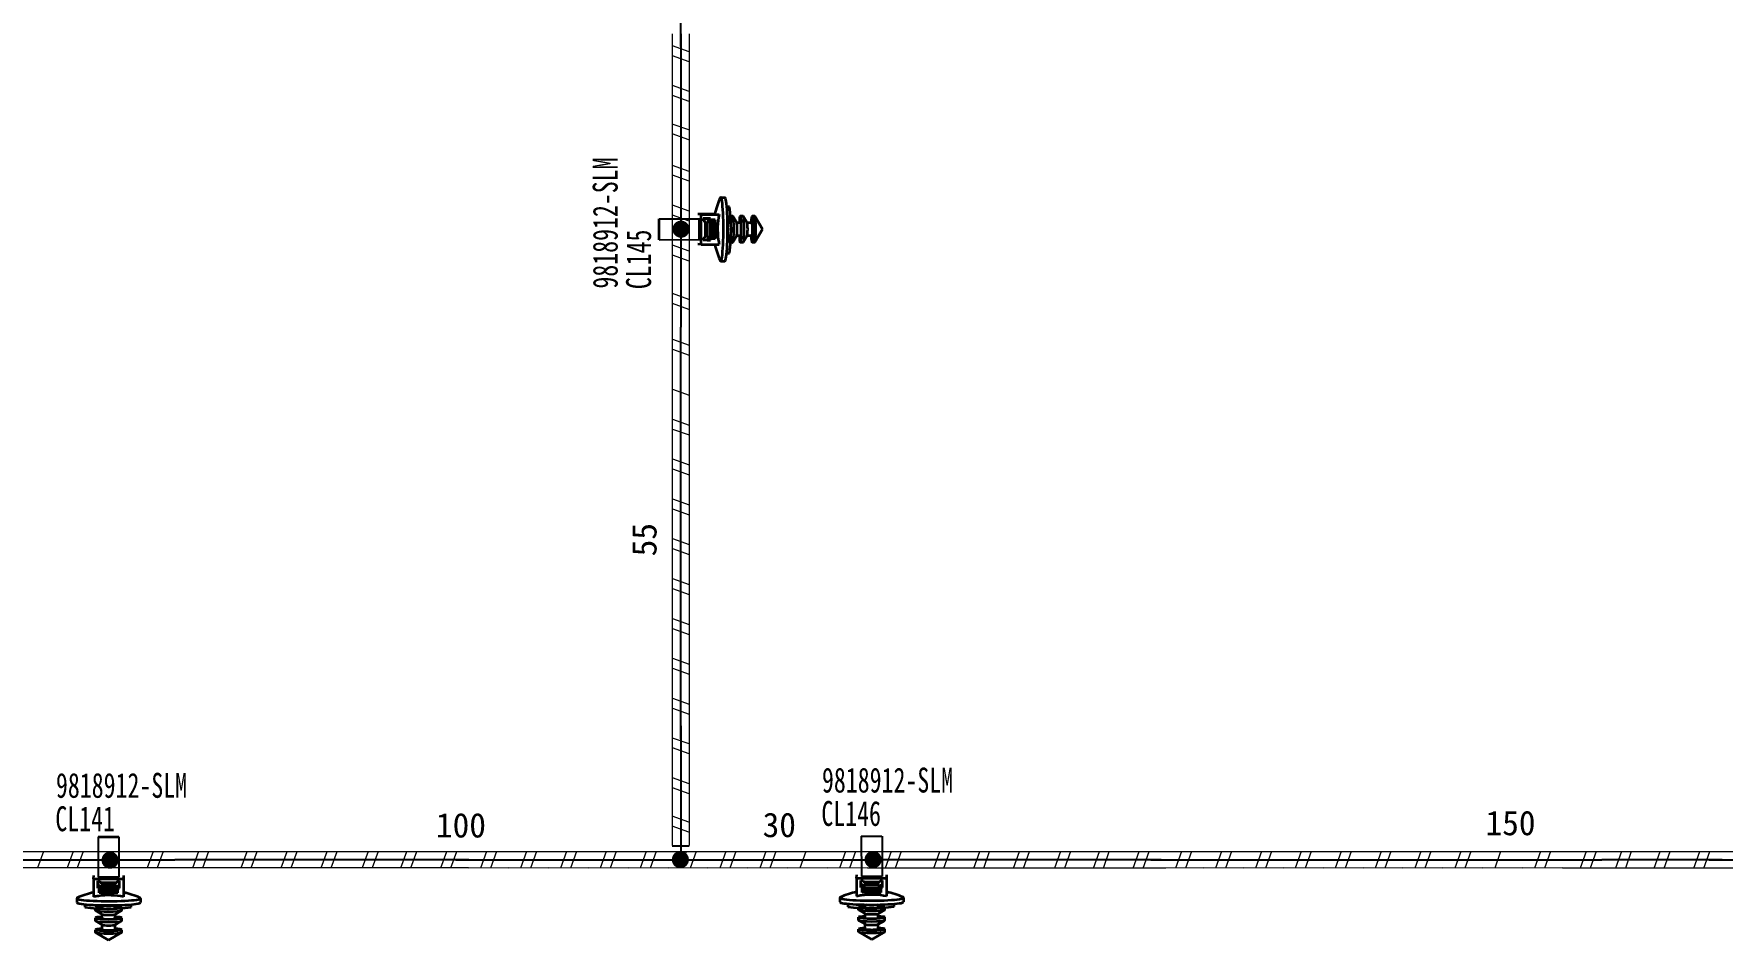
# Model space of a CAD drawing. Header units: millimetres. Extents: x 17 to 3784, y 12 to 1382.
# Drawn here: x 1989.5 to 2089.2, y 104.6 to 158.2 of the extents above; entities that cross this region are included whole.
import ezdxf

# ---------------------------------------------------------------- set-up
doc = ezdxf.new("R2010")
doc.units = ezdxf.units.MM
doc.layers.add('ENT', color=7, linetype='Continuous', lineweight=18)
doc.layers.add('粗实线层', color=7, linetype='Continuous', lineweight=35)
doc.styles.add('FangSong_GB2312_Style', font='simfang.ttf')
doc.styles.add('foton', font='', dxfattribs={"width": 0.7})
doc.styles.get('foton').set_extended_font_data('宋体')

msp = doc.modelspace()

# ---------------------------------------------------------------- hatches: boundary and pattern name
h = msp.add_hatch(color=0)
edge = h.paths.add_edge_path(flags=0)
edge.add_arc((2027.712, 146.619), 0.507, 180, 540)
h = msp.add_hatch(color=0)
edge = h.paths.add_edge_path(flags=0)
edge.add_arc((1994.008, 109.362), 0.507, 180, 540)
h = msp.add_hatch(color=0)
edge = h.paths.add_edge_path(flags=0)
edge.add_arc((2027.671, 109.393), 0.507, 180, 540)
h = msp.add_hatch(color=0)
edge = h.paths.add_edge_path(flags=0)
edge.add_arc((2039.051, 109.396), 0.507, 180, 540)

# ---------------------------------------------------------------- linework, layer by layer
at = {"color": 0, "lineweight": 35, "ltscale": 0.027679}
for p, q in [((2030.051, 148.498), (2030.296, 148.498)), ((2030.051, 144.732), (2030.297, 144.732)), ((1992.042, 107.107), (1992.042, 106.862)), ((1995.807, 107.107), (1995.807, 106.862)), ((2037.085, 107.141), (2037.085, 106.896)), ((2040.85, 107.141), (2040.85, 106.896))]:
    msp.add_line(p, q, dxfattribs=at)
at = {"color": 0}
for p, q in [((2026.414, 147.224), (2028.804, 147.223)), ((2026.414, 146.001), (2028.804, 146.005)), ((1993.311, 110.744), (1993.314, 108.355)), ((1994.533, 110.744), (1994.533, 108.354)), ((2038.34, 110.776), (2039.574, 110.776)), ((2038.354, 110.779), (2038.357, 108.389)), ((2039.576, 110.778), (2039.576, 108.389)), ((2027.197, 110.215), (2028.186, 110.215))]:
    msp.add_line(p, q, dxfattribs=at)
at = {"color": 0, "lineweight": 35, "ltscale": 0.137499}
for p, q in [((2026.414, 146.001), (2026.414, 147.224)), ((2028.804, 146.005), (2028.804, 147.223)), ((1993.311, 110.744), (1994.533, 110.744)), ((1993.314, 108.355), (1994.533, 108.354)), ((2038.357, 108.389), (2039.576, 108.389))]:
    msp.add_line(p, q, dxfattribs=at)
at = {"color": 0, "lineweight": 35, "ltscale": 0.021804}
for p, q in [((2028.891, 147.497), (2028.698, 147.505)), ((2029.25, 147.173), (2029.443, 147.165)), ((2028.891, 145.725), (2028.698, 145.733)), ((2029.249, 146.065), (2029.442, 146.057)), ((2029.249, 145.977), (2029.442, 145.969)), ((2029.536, 146.065), (2029.729, 146.057)), ((1993.034, 108.268), (1993.042, 108.461)), ((1993.286, 107.909), (1993.278, 107.716)), ((1993.375, 107.909), (1993.366, 107.716)), ((1994.482, 107.909), (1994.474, 107.716)), ((1994.806, 108.267), (1994.814, 108.46)), ((2038.077, 108.302), (2038.086, 108.495)), ((2038.329, 107.943), (2038.321, 107.75)), ((2038.418, 107.943), (2038.41, 107.75)), ((2038.418, 107.656), (2038.41, 107.463)), ((2039.525, 107.943), (2039.517, 107.75)), ((2039.849, 108.301), (2039.858, 108.494)), ((1993.375, 107.622), (1993.366, 107.429))]:
    msp.add_line(p, q, dxfattribs=at)
at = {"color": 0, "lineweight": 35, "ltscale": 0.113794}
for p, q in [((2029.706, 147.505), (2028.698, 147.505)), ((1994.814, 107.452), (1994.814, 108.46)), ((2039.858, 107.486), (2039.858, 108.494))]:
    msp.add_line(p, q, dxfattribs=at)
at = {"color": 0, "lineweight": 35, "ltscale": 0.120856}
for p, q in [((2028.891, 147.497), (2029.962, 147.497)), ((2028.891, 145.725), (2029.961, 145.725)), ((1993.034, 108.268), (1993.034, 107.197)), ((1994.806, 108.267), (1994.806, 107.196)), ((2038.077, 108.302), (2038.077, 107.231)), ((2039.849, 108.301), (2039.849, 107.231))]:
    msp.add_line(p, q, dxfattribs=at)
at = {"color": 0, "lineweight": 35, "ltscale": 0.199999}
for p, q in [((2028.891, 145.725), (2028.891, 147.497)), ((1993.034, 108.268), (1994.806, 108.267)), ((2038.077, 108.302), (2039.849, 108.301))]:
    msp.add_line(p, q, dxfattribs=at)
at = {"color": 0, "lineweight": 35, "ltscale": 0.015}
for p, q in [((2029.023, 147.253), (2029.023, 147.12)), ((1994.562, 108.135), (1994.43, 108.135)), ((2039.606, 108.169), (2039.473, 108.169))]:
    msp.add_line(p, q, dxfattribs=at)
at = {"color": 0, "lineweight": 35, "ltscale": 0.047321}
for p, q in [((2029.443, 147.253), (2029.023, 147.253)), ((2029.442, 145.969), (2029.023, 145.969)), ((1993.278, 107.716), (1993.278, 108.135)), ((1994.562, 107.716), (1994.562, 108.135)), ((2038.321, 107.75), (2038.321, 108.17)), ((2039.606, 107.75), (2039.606, 108.169))]:
    msp.add_line(p, q, dxfattribs=at)
at = {"color": 0, "lineweight": 35, "ltscale": 0.012463}
for p, q in [((2029.023, 147.125), (2029.134, 147.12)), ((1994.434, 108.135), (1994.43, 108.025)), ((2039.477, 108.169), (2039.473, 108.059))]:
    msp.add_line(p, q, dxfattribs=at)
at = {"color": 0, "lineweight": 35, "ltscale": 0.012451}
for p, q in [((2029.023, 147.12), (2029.134, 147.12)), ((2029.458, 147.053), (2029.568, 147.053)), ((2029.023, 146.101), (2029.133, 146.101)), ((2029.458, 146.167), (2029.568, 146.167)), ((1993.411, 108.135), (1993.411, 108.025)), ((1993.476, 107.701), (1993.476, 107.59)), ((1994.362, 107.7), (1994.362, 107.59)), ((1994.43, 108.135), (1994.43, 108.025)), ((2038.454, 108.169), (2038.454, 108.059)), ((2038.52, 107.735), (2038.52, 107.624)), ((2039.406, 107.734), (2039.406, 107.624)), ((2039.473, 108.169), (2039.473, 108.059))]:
    msp.add_line(p, q, dxfattribs=at)
at = {"color": 0, "lineweight": 35, "ltscale": 0.114999}
for p, q in [((2029.134, 147.12), (2029.133, 146.101)), ((1994.43, 108.025), (1993.411, 108.025)), ((2039.473, 108.059), (2038.454, 108.059))]:
    msp.add_line(p, q, dxfattribs=at)
at = {"color": 0, "lineweight": 35, "ltscale": 0.009064}
for p, q in [((2029.25, 147.173), (2029.25, 147.253)), ((1994.482, 107.909), (1994.562, 107.909)), ((2039.525, 107.943), (2039.606, 107.943))]:
    msp.add_line(p, q, dxfattribs=at)
at = {"color": 0, "lineweight": 35, "ltscale": 0.018183}
for p, q in [((2029.419, 147.055), (2029.258, 147.054)), ((1994.364, 107.739), (1994.363, 107.9)), ((2039.407, 107.773), (2039.407, 107.934))]:
    msp.add_line(p, q, dxfattribs=at)
at = {"color": 0, "lineweight": 35, "ltscale": 0.1}
for p, q in [((2029.258, 146.168), (2029.258, 147.054)), ((2029.652, 146.171), (2029.652, 147.057)), ((1993.477, 107.9), (1994.363, 107.9)), ((2038.521, 107.934), (2039.407, 107.934)), ((1993.48, 107.506), (1994.366, 107.506)), ((2038.524, 107.541), (2039.41, 107.54))]:
    msp.add_line(p, q, dxfattribs=at)
at = {"color": 0, "lineweight": 35, "ltscale": 0.000439867}
for p, q in [((2029.258, 147.054), (2029.262, 147.054)), ((1994.363, 107.9), (1994.363, 107.896)), ((2039.407, 107.934), (2039.406, 107.93))]:
    msp.add_line(p, q, dxfattribs=at)
at = {"color": 0, "lineweight": 35, "ltscale": 0.019922}
for p, q in [((2029.262, 147.054), (2029.439, 147.054)), ((2029.262, 146.168), (2029.439, 146.168)), ((1993.477, 107.896), (1993.477, 107.72)), ((1994.363, 107.896), (1994.363, 107.72)), ((2038.52, 107.931), (2038.52, 107.754)), ((2039.406, 107.93), (2039.406, 107.754))]:
    msp.add_line(p, q, dxfattribs=at)
at = {"color": 0, "lineweight": 35, "ltscale": 0.099999}
for p, q in [((2029.262, 146.168), (2029.262, 147.054)), ((2029.439, 146.168), (2029.439, 147.054)), ((1993.477, 107.896), (1994.363, 107.896)), ((1993.477, 107.72), (1994.363, 107.72)), ((2038.52, 107.931), (2039.406, 107.93)), ((2038.52, 107.754), (2039.406, 107.754))]:
    msp.add_line(p, q, dxfattribs=at)
at = {"color": 0, "lineweight": 35, "ltscale": 0.002853}
for p, q in [((2029.394, 147.056), (2029.419, 147.055)), ((1994.365, 107.764), (1994.364, 107.739)), ((2039.408, 107.798), (2039.407, 107.773))]:
    msp.add_line(p, q, dxfattribs=at)
at = {"color": 0, "lineweight": 35, "ltscale": 0.023842}
for p, q in [((2029.614, 147.059), (2029.403, 147.056)), ((1994.368, 107.545), (1994.365, 107.756)), ((2039.411, 107.579), (2039.409, 107.79))]:
    msp.add_line(p, q, dxfattribs=at)
at = {"color": 0, "lineweight": 35, "ltscale": 0.002181}
for p, q in [((2029.439, 147.054), (2029.458, 147.053)), ((2029.439, 146.168), (2029.458, 146.167)), ((1993.477, 107.72), (1993.476, 107.701)), ((1994.363, 107.72), (1994.362, 107.7)), ((2038.52, 107.754), (2038.52, 107.735)), ((2039.406, 107.754), (2039.406, 107.734))]:
    msp.add_line(p, q, dxfattribs=at)
at = {"color": 0, "lineweight": 35, "ltscale": 0.010001}
for p, q in [((2029.443, 147.165), (2029.443, 147.253)), ((2029.442, 145.969), (2029.442, 146.057)), ((1993.278, 107.716), (1993.366, 107.716)), ((1994.474, 107.716), (1994.562, 107.716)), ((2038.321, 107.75), (2038.41, 107.75)), ((2039.517, 107.75), (2039.606, 107.75))]:
    msp.add_line(p, q, dxfattribs=at)
at = {"color": 0, "lineweight": 35, "ltscale": 0.032379}
for p, q in [((2029.73, 147.165), (2029.443, 147.165)), ((1994.474, 107.429), (1994.474, 107.716)), ((2039.517, 107.463), (2039.517, 107.75))]:
    msp.add_line(p, q, dxfattribs=at)
at = {"color": 0, "lineweight": 35, "ltscale": 0.099998}
for p, q in [((2029.458, 146.167), (2029.458, 147.053)), ((2029.568, 146.167), (2029.568, 147.053)), ((1993.476, 107.701), (1994.362, 107.7)), ((2038.52, 107.735), (2039.406, 107.734)), ((1993.476, 107.59), (1994.362, 107.59)), ((2038.52, 107.624), (2039.406, 107.624))]:
    msp.add_line(p, q, dxfattribs=at)
at = {"color": 0, "lineweight": 35, "ltscale": 0.012045}
for p, q in [((2029.537, 147.165), (2029.537, 147.058)), ((2039.517, 107.656), (2039.41, 107.656)), ((1994.474, 107.622), (1994.367, 107.622))]:
    msp.add_line(p, q, dxfattribs=at)
at = {"color": 0, "lineweight": 35, "ltscale": 0.001513}
for p, q in [((2029.568, 147.053), (2029.555, 147.056)), ((1994.362, 107.59), (1994.365, 107.603)), ((2039.406, 107.624), (2039.408, 107.637))]:
    msp.add_line(p, q, dxfattribs=at)
at = {"color": 0, "lineweight": 35, "ltscale": 0.010273}
for p, q in [((2029.561, 147.056), (2029.652, 147.057)), ((1994.365, 107.597), (1994.366, 107.506)), ((2039.408, 107.631), (2039.41, 107.54))]:
    msp.add_line(p, q, dxfattribs=at)
at = {"color": 0, "lineweight": 35, "ltscale": 0.004356}
for p, q in [((2029.652, 147.057), (2029.614, 147.059)), ((1994.366, 107.506), (1994.368, 107.545)), ((2039.41, 107.54), (2039.411, 107.579))]:
    msp.add_line(p, q, dxfattribs=at)
at = {"color": 0, "lineweight": 35, "ltscale": 0.124999}
for p, q in [((2029.73, 147.165), (2029.729, 146.057)), ((1994.474, 107.429), (1993.366, 107.429)), ((2039.517, 107.463), (2038.41, 107.463))]:
    msp.add_line(p, q, dxfattribs=at)
at = {"color": 0, "lineweight": 35, "ltscale": 0.02207}
for p, q in [((2030.653, 146.996), (2030.457, 146.996)), ((2030.653, 146.234), (2030.457, 146.234)), ((1993.543, 106.506), (1993.543, 106.701)), ((1994.305, 106.506), (1994.305, 106.701)), ((2038.587, 106.54), (2038.587, 106.735)), ((2039.348, 106.54), (2039.348, 106.735))]:
    msp.add_line(p, q, dxfattribs=at)
at = {"color": 0, "lineweight": 35, "ltscale": 0.018536}
for p, q in [((2030.758, 147.39), (2030.594, 147.39)), ((1994.7, 106.4), (1994.7, 106.565)), ((2039.743, 106.435), (2039.743, 106.599))]:
    msp.add_line(p, q, dxfattribs=at)
at = {"color": 0, "lineweight": 35, "ltscale": 0.051178}
for p, q in [((2030.999, 146.992), (2030.768, 147.382)), ((1994.301, 106.159), (1994.691, 106.391)), ((2039.344, 106.194), (2039.734, 106.425))]:
    msp.add_line(p, q, dxfattribs=at)
at = {"color": 0, "lineweight": 35, "ltscale": 0.029858}
for p, q in [((2031.261, 146.996), (2030.997, 146.996)), ((2031.261, 146.234), (2030.997, 146.234)), ((1993.543, 105.897), (1993.543, 106.162)), ((1994.305, 105.897), (1994.305, 106.162)), ((2038.587, 105.932), (2038.587, 106.196)), ((2039.348, 105.932), (2039.348, 106.196))]:
    msp.add_line(p, q, dxfattribs=at)
at = {"color": 0, "lineweight": 35, "ltscale": 0.019769}
for p, q in [((2031.377, 147.39), (2031.202, 147.39)), ((2031.377, 145.84), (2031.202, 145.84)), ((1993.149, 105.781), (1993.149, 105.956)), ((1994.7, 105.781), (1994.7, 105.956)), ((2038.192, 105.815), (2038.192, 105.99)), ((2039.743, 105.815), (2039.743, 105.99))]:
    msp.add_line(p, q, dxfattribs=at)
at = {"color": 0, "lineweight": 35, "ltscale": 0.051179}
for p, q in [((2031.618, 146.992), (2031.387, 147.382)), ((2031.618, 146.238), (2031.387, 145.848)), ((1993.547, 105.54), (1993.157, 105.771)), ((1994.301, 105.54), (1994.691, 105.771)), ((2038.591, 105.574), (2038.2, 105.805)), ((2039.344, 105.574), (2039.734, 105.805))]:
    msp.add_line(p, q, dxfattribs=at)
at = {"color": 0, "lineweight": 35, "ltscale": 0.032245}
for p, q in [((2031.902, 146.996), (2031.616, 146.996)), ((2031.902, 146.234), (2031.616, 146.234)), ((1993.543, 105.257), (1993.543, 105.542)), ((1994.305, 105.257), (1994.305, 105.542)), ((2038.587, 105.291), (2038.587, 105.577)), ((2039.348, 105.291), (2039.348, 105.577))]:
    msp.add_line(p, q, dxfattribs=at)
at = {"color": 0, "lineweight": 35, "ltscale": 0.017883}
for p, q in [((2032.06, 147.39), (2031.902, 147.39)), ((2032.06, 145.84), (2031.902, 145.84)), ((1993.149, 105.098), (1993.149, 105.257)), ((1994.7, 105.098), (1994.7, 105.257)), ((2038.192, 105.133), (2038.192, 105.291)), ((2039.743, 105.133), (2039.743, 105.291))]:
    msp.add_line(p, q, dxfattribs=at)
at = {"color": 0, "lineweight": 35, "ltscale": 0.10061}
for p, q in [((2032.524, 146.615), (2032.07, 147.382)), ((1993.924, 104.634), (1994.691, 105.089)), ((2038.967, 104.669), (2039.734, 105.123))]:
    msp.add_line(p, q, dxfattribs=at)
at = {"color": 0, "lineweight": 35, "ltscale": 0.100609}
for p, q in [((2032.524, 146.615), (2032.07, 145.848)), ((1993.924, 104.634), (1993.157, 105.089)), ((2038.967, 104.669), (2038.2, 105.123))]:
    msp.add_line(p, q, dxfattribs=at)
at = {"color": 0, "lineweight": 35, "ltscale": 0.014999}
for p, q in [((2029.023, 146.101), (2029.023, 145.969)), ((1993.411, 108.135), (1993.278, 108.135)), ((2038.454, 108.169), (2038.321, 108.17))]:
    msp.add_line(p, q, dxfattribs=at)
at = {"color": 0, "lineweight": 35, "ltscale": 0.025537}
for p, q in [((2029.249, 145.977), (2029.023, 145.977)), ((1993.286, 107.909), (1993.286, 108.135)), ((2038.329, 107.943), (2038.329, 108.17))]:
    msp.add_line(p, q, dxfattribs=at)
at = {"color": 0, "lineweight": 35, "ltscale": 0.01}
for p, q in [((2029.249, 145.977), (2029.249, 146.065)), ((1993.286, 107.909), (1993.375, 107.909)), ((2038.329, 107.943), (2038.418, 107.943))]:
    msp.add_line(p, q, dxfattribs=at)
at = {"color": 0, "lineweight": 35, "ltscale": 0.032373}
for p, q in [((2029.536, 146.065), (2029.249, 146.065)), ((2029.729, 146.057), (2029.442, 146.057)), ((1993.366, 107.429), (1993.366, 107.716)), ((1993.375, 107.622), (1993.375, 107.909)), ((2038.41, 107.463), (2038.41, 107.75)), ((2038.418, 107.656), (2038.418, 107.943))]:
    msp.add_line(p, q, dxfattribs=at)
at = {"color": 0, "lineweight": 35, "ltscale": 0.000439834}
for p, q in [((2029.258, 146.168), (2029.262, 146.168)), ((1993.477, 107.9), (1993.477, 107.896)), ((2038.521, 107.934), (2038.52, 107.931))]:
    msp.add_line(p, q, dxfattribs=at)
at = {"color": 0, "lineweight": 35, "ltscale": 0.01149}
for p, q in [((2029.536, 146.167), (2029.536, 146.065)), ((2038.52, 107.656), (2038.418, 107.656)), ((1993.476, 107.622), (1993.375, 107.622))]:
    msp.add_line(p, q, dxfattribs=at)
at = {"color": 0, "lineweight": 35, "ltscale": 0.009468}
for p, q in [((2029.568, 146.17), (2029.652, 146.171)), ((1993.479, 107.59), (1993.48, 107.506)), ((2038.522, 107.624), (2038.524, 107.541))]:
    msp.add_line(p, q, dxfattribs=at)
at = {"color": 0, "lineweight": 35, "ltscale": 0.01853}
for p, q in [((2030.758, 145.84), (2030.594, 145.84)), ((1993.149, 106.4), (1993.149, 106.564)), ((2038.192, 106.435), (2038.192, 106.599))]:
    msp.add_line(p, q, dxfattribs=at)
at = {"color": 0, "lineweight": 35, "ltscale": 0.051177}
for p, q in [((2030.999, 146.238), (2030.768, 145.848)), ((1993.547, 106.159), (1993.157, 106.39)), ((2038.591, 106.194), (2038.2, 106.425))]:
    msp.add_line(p, q, dxfattribs=at)
at = {"color": 0, "linetype": 'Continuous', "lineweight": 25}
for points in [[(2027.703, 157.408), (2027.703, 181.704)], [(2027.7, 158.165), (2027.7, 140.825)], [(2027.7, 116.529), (2027.7, 140.825)], [(2027.7, 117.288), (2027.7, 109.333)], [(1973.544, 109.392), (1997.84, 109.392)], [(2015.18, 109.392), (1997.84, 109.392)], [(2014.423, 109.389), (2038.72, 109.389)], [(2056.06, 109.389), (2038.72, 109.389)], [(2055.447, 109.389), (2082.07, 109.389)], [(2089.16, 109.386), (2082.058, 109.386)], [(2088.401, 109.386), (2112.697, 109.386)]]:
    msp.add_lwpolyline(points, dxfattribs=at)
at = {"color": 0, "linetype": 'Continuous', "lineweight": 0}
for points in [[(2027.21, 155.804), (2027.21, 158.159)], [(2028.191, 158.159), (2028.191, 155.804)], [(2028.191, 157.099), (2027.21, 157.452)], [(2028.191, 156.511), (2027.21, 156.864)], [(2027.21, 153.45), (2027.21, 155.804)], [(2028.191, 155.804), (2028.191, 153.45)], [(2028.191, 154.745), (2027.21, 155.098)], [(2028.191, 154.156), (2027.21, 154.51)], [(2028.171, 152.478), (2027.19, 152.831)], [(2027.21, 151.096), (2027.21, 153.45)], [(2028.191, 153.45), (2028.191, 151.096)], [(2028.171, 151.89), (2027.19, 152.243)], [(2027.21, 148.741), (2027.21, 151.096)], [(2028.191, 151.096), (2028.191, 148.741)], [(2028.191, 150.036), (2027.21, 150.389)], [(2028.191, 149.448), (2027.21, 149.801)], [(2027.21, 146.387), (2027.21, 148.741)], [(2028.191, 148.741), (2028.191, 146.387)], [(2028.191, 147.682), (2027.21, 148.035)], [(2028.191, 147.093), (2027.21, 147.446)], [(2027.21, 143.025), (2027.21, 146.387)], [(2028.191, 145.328), (2027.21, 145.681)], [(2028.191, 146.387), (2028.191, 142.944)], [(2028.191, 144.739), (2027.21, 145.092)], [(2028.179, 142.474), (2027.198, 142.827)], [(2027.21, 140.825), (2027.21, 143.179)], [(2028.191, 143.179), (2028.191, 140.825)], [(2028.179, 141.885), (2027.198, 142.238)], [(2027.211, 138.47), (2027.21, 140.825)], [(2028.19, 140.825), (2028.191, 138.47)], [(2027.21, 140.119), (2028.191, 139.767)], [(2027.211, 129.053), (2027.21, 131.407)], [(2028.19, 131.407), (2028.191, 129.053)], [(2027.211, 126.699), (2027.21, 129.053)], [(2028.19, 129.053), (2028.191, 126.699)], [(2027.21, 128.347), (2028.191, 127.994)], [(2027.21, 127.758), (2028.191, 127.405)], [(2027.211, 124.344), (2027.21, 126.699)], [(2028.19, 126.699), (2028.191, 124.344)], [(2027.21, 125.992), (2028.191, 125.639)], [(2027.21, 125.404), (2028.191, 125.051)], [(2027.211, 121.99), (2027.21, 124.344)], [(2027.21, 123.638), (2028.191, 123.285)], [(2028.19, 124.344), (2028.191, 121.99)], [(2027.21, 123.049), (2028.191, 122.696)], [(2027.211, 119.636), (2027.21, 121.99)], [(2028.19, 121.99), (2028.191, 119.636)], [(2027.21, 121.284), (2028.191, 120.931)], [(2027.21, 120.695), (2028.191, 120.342)], [(2027.211, 117.281), (2027.21, 119.636)], [(2028.19, 119.636), (2028.191, 117.281)], [(2027.21, 118.929), (2028.191, 118.576)], [(2027.21, 118.341), (2028.191, 117.988)], [(2027.21, 114.928), (2027.21, 117.282)], [(2028.191, 117.282), (2028.191, 114.928)], [(2028.191, 116.223), (2027.21, 116.576)], [(2028.191, 115.634), (2027.21, 115.987)], [(2027.21, 112.573), (2027.21, 114.928)], [(2028.191, 114.928), (2028.191, 112.573)], [(2028.191, 113.868), (2027.21, 114.221)], [(2028.191, 113.28), (2027.21, 113.633)], [(2028.171, 111.602), (2027.19, 111.955)], [(2027.21, 110.219), (2027.21, 112.573)], [(2028.191, 112.573), (2028.191, 110.219)], [(2028.171, 111.013), (2027.19, 111.366)], [(1988.423, 109.881), (1990.777, 109.882)], [(1990.071, 109.882), (1989.718, 108.901)], [(1990.777, 109.881), (1993.132, 109.882)], [(1991.837, 109.882), (1991.484, 108.901)], [(1992.425, 109.882), (1992.072, 108.901)], [(1993.132, 109.881), (1995.486, 109.882)], [(1994.191, 109.882), (1993.838, 108.901)], [(1995.486, 109.881), (1997.84, 109.882)], [(1996.546, 109.882), (1996.192, 108.901)], [(1997.134, 109.882), (1996.782, 108.901)], [(1997.84, 109.882), (2000.195, 109.882)], [(1998.901, 108.913), (1999.254, 109.894)], [(1999.489, 108.913), (1999.842, 109.894)], [(2000.04, 109.882), (2003.403, 109.882)], [(2001.755, 108.901), (2002.108, 109.882)], [(2002.343, 108.901), (2002.696, 109.882)], [(2003.403, 109.882), (2005.757, 109.882)], [(2004.109, 108.901), (2004.462, 109.882)], [(2004.697, 108.901), (2005.051, 109.882)], [(2005.757, 109.882), (2008.111, 109.882)], [(2006.463, 108.901), (2006.816, 109.882)], [(2007.052, 108.901), (2007.405, 109.882)], [(2008.111, 109.882), (2010.466, 109.882)], [(2008.905, 108.921), (2009.258, 109.902)], [(2009.494, 108.921), (2009.847, 109.902)], [(2010.466, 109.882), (2012.82, 109.882)], [(2011.172, 108.901), (2011.525, 109.882)], [(2011.761, 108.901), (2012.114, 109.882)], [(2012.82, 109.882), (2015.174, 109.882)], [(2013.526, 108.901), (2013.879, 109.882)], [(2014.115, 108.901), (2014.468, 109.882)], [(2015.176, 109.878), (2017.53, 109.88)], [(2016.235, 109.88), (2015.882, 108.899)], [(2016.824, 109.88), (2016.471, 108.899)], [(2017.53, 109.878), (2019.885, 109.88)], [(2018.59, 109.88), (2018.237, 108.899)], [(2019.178, 109.88), (2018.825, 108.899)], [(2019.885, 109.878), (2022.239, 109.88)], [(2020.944, 109.88), (2020.591, 108.899)], [(2021.533, 109.88), (2021.18, 108.899)], [(2022.239, 109.878), (2024.593, 109.88)], [(2023.299, 109.88), (2022.945, 108.899)], [(2023.887, 109.88), (2023.534, 108.899)], [(2024.593, 109.878), (2026.948, 109.88)], [(2025.653, 109.88), (2025.3, 108.899)], [(2026.241, 109.88), (2025.888, 108.899)], [(2026.948, 109.878), (2029.302, 109.88)], [(2028.007, 109.88), (2027.654, 108.899)], [(2028.596, 109.88), (2028.243, 108.899)], [(2029.302, 109.878), (2031.656, 109.88)], [(2030.362, 109.88), (2030.008, 108.899)], [(2030.95, 109.88), (2030.597, 108.899)], [(2031.656, 109.878), (2034.011, 109.88)], [(2032.716, 109.88), (2032.363, 108.899)], [(2033.305, 109.88), (2032.951, 108.899)], [(2034.011, 109.878), (2036.365, 109.88)], [(2035.07, 109.88), (2034.717, 108.899)], [(2036.365, 109.878), (2038.72, 109.88)], [(2037.425, 109.88), (2037.071, 108.899)], [(2038.013, 109.88), (2037.661, 108.899)], [(2038.72, 109.88), (2041.074, 109.88)], [(2039.78, 108.911), (2040.133, 109.892)], [(2040.368, 108.911), (2040.721, 109.892)], [(2040.919, 109.88), (2044.282, 109.88)], [(2042.634, 108.899), (2042.987, 109.88)], [(2043.222, 108.899), (2043.575, 109.88)], [(2044.282, 109.88), (2046.636, 109.88)], [(2044.988, 108.899), (2045.341, 109.88)], [(2045.577, 108.899), (2045.93, 109.88)], [(2046.636, 109.88), (2048.99, 109.88)], [(2047.342, 108.899), (2047.696, 109.88)], [(2047.931, 108.899), (2048.284, 109.88)], [(2048.99, 109.88), (2051.345, 109.88)], [(2049.784, 108.918), (2050.137, 109.899)], [(2050.373, 108.918), (2050.726, 109.899)], [(2051.345, 109.88), (2053.699, 109.88)], [(2052.051, 108.899), (2052.404, 109.88)], [(2052.64, 108.899), (2052.993, 109.88)], [(2053.699, 109.88), (2056.597, 109.88)], [(2054.405, 108.899), (2054.759, 109.88)], [(2054.994, 108.899), (2055.347, 109.88)], [(2056.2, 109.878), (2058.554, 109.879)], [(2057.259, 109.879), (2056.906, 108.898)], [(2057.848, 109.879), (2057.495, 108.898)], [(2058.554, 109.878), (2060.909, 109.879)], [(2059.614, 109.879), (2059.26, 108.898)], [(2060.202, 109.879), (2059.849, 108.898)], [(2060.909, 109.878), (2063.263, 109.879)], [(2061.968, 109.879), (2061.615, 108.898)], [(2062.557, 109.879), (2062.203, 108.898)], [(2063.263, 109.878), (2065.617, 109.879)], [(2064.322, 109.879), (2063.969, 108.898)], [(2064.911, 109.879), (2064.558, 108.898)], [(2065.617, 109.878), (2067.972, 109.879)], [(2066.677, 109.879), (2066.324, 108.898)], [(2067.265, 109.879), (2066.912, 108.898)], [(2067.972, 109.878), (2070.326, 109.879)], [(2069.031, 109.879), (2068.678, 108.898)], [(2069.62, 109.879), (2069.266, 108.898)], [(2070.326, 109.878), (2072.68, 109.879)], [(2071.385, 109.879), (2071.032, 108.898)], [(2071.974, 109.879), (2071.621, 108.898)], [(2072.68, 109.878), (2075.035, 109.879)], [(2073.74, 109.879), (2073.387, 108.898)], [(2074.328, 109.879), (2073.975, 108.898)], [(2075.035, 109.878), (2077.389, 109.879)], [(2076.094, 109.879), (2075.741, 108.898)], [(2077.389, 109.878), (2079.743, 109.879)], [(2078.448, 109.879), (2078.095, 108.898)], [(2079.037, 109.879), (2078.685, 108.898)], [(2079.743, 109.879), (2082.098, 109.879)], [(2080.803, 108.91), (2081.157, 109.891)], [(2081.392, 108.91), (2081.745, 109.891)], [(2082.091, 109.877), (2084.446, 109.877)], [(2082.885, 108.915), (2083.238, 109.896)], [(2083.474, 108.915), (2083.827, 109.896)], [(2084.446, 109.877), (2086.8, 109.877)], [(2085.152, 108.896), (2085.505, 109.877)], [(2085.74, 108.896), (2086.094, 109.877)], [(2086.8, 109.877), (2089.154, 109.877)], [(2087.506, 108.896), (2087.859, 109.877)], [(2088.095, 108.896), (2088.448, 109.877)], [(2089.153, 109.875), (2091.508, 109.877)], [(1990.777, 108.902), (1988.423, 108.901)], [(1993.132, 108.902), (1990.777, 108.901)], [(1995.486, 108.902), (1993.132, 108.901)], [(1997.84, 108.902), (1995.486, 108.901)], [(2000.195, 108.901), (1997.84, 108.901)], [(2003.403, 108.901), (1999.959, 108.901)], [(2005.757, 108.901), (2003.403, 108.901)], [(2008.111, 108.901), (2005.757, 108.901)], [(2010.466, 108.901), (2008.111, 108.901)], [(2012.82, 108.901), (2010.466, 108.901)], [(2015.174, 108.901), (2012.82, 108.901)], [(2017.53, 108.9), (2015.176, 108.899)], [(2019.885, 108.9), (2017.53, 108.899)], [(2022.239, 108.9), (2019.885, 108.899)], [(2024.593, 108.9), (2022.239, 108.899)], [(2026.948, 108.9), (2024.593, 108.899)], [(2029.302, 108.9), (2026.948, 108.899)], [(2031.656, 108.9), (2029.302, 108.899)], [(2034.011, 108.9), (2031.656, 108.899)], [(2036.365, 108.9), (2034.011, 108.899)], [(2038.72, 108.9), (2036.365, 108.899)], [(2041.074, 108.899), (2038.72, 108.899)], [(2044.282, 108.899), (2040.838, 108.899)], [(2046.636, 108.899), (2044.282, 108.899)], [(2048.99, 108.899), (2046.636, 108.899)], [(2051.345, 108.899), (2048.99, 108.899)], [(2053.699, 108.899), (2051.345, 108.899)], [(2056.339, 108.899), (2053.699, 108.899)], [(2058.554, 108.9), (2056.2, 108.898)], [(2060.909, 108.9), (2058.554, 108.898)], [(2063.263, 108.9), (2060.909, 108.898)], [(2065.617, 108.9), (2063.263, 108.898)], [(2067.972, 108.9), (2065.617, 108.898)], [(2070.326, 108.9), (2067.972, 108.898)], [(2072.68, 108.9), (2070.326, 108.898)], [(2075.035, 108.9), (2072.68, 108.898)], [(2077.389, 108.9), (2075.035, 108.898)], [(2079.743, 108.9), (2077.389, 108.898)], [(2082.098, 108.898), (2079.743, 108.898)], [(2084.446, 108.896), (2082.091, 108.896)], [(2086.8, 108.896), (2084.446, 108.896)], [(2089.154, 108.896), (2086.8, 108.896)], [(2091.508, 108.897), (2089.153, 108.896)]]:
    msp.add_lwpolyline(points, dxfattribs=at)
at = {"color": 0, "linetype": 'Continuous', "lineweight": 13}
for points in [[(2027.7, 158.156), (2027.7, 140.825)], [(2027.7, 140.825), (2027.7, 117.314)], [(2027.7, 117.279), (2027.7, 110.186)], [(1997.84, 109.392), (1974.33, 109.392)], [(2015.172, 109.392), (1997.84, 109.392)], [(2038.72, 109.389), (2015.209, 109.389)], [(2056.051, 109.389), (2038.72, 109.389)], [(2079.743, 109.389), (2056.233, 109.389)], [(2089.152, 109.386), (2082.058, 109.386)]]:
    msp.add_lwpolyline(points, dxfattribs=at)
at = {"color": 0, "lineweight": 35}
for points in [[(2029.706, 147.502), (2029.706, 147.502), (2029.707, 147.502), (2029.714, 147.501), (2029.962, 147.497)], [(1994.812, 107.453), (1994.811, 107.452), (1994.811, 107.452), (1994.811, 107.445), (1994.806, 107.196)], [(2039.855, 107.487), (2039.855, 107.487), (2039.854, 107.486), (2039.854, 107.479), (2039.849, 107.231)]]:
    msp.add_lwpolyline(points, dxfattribs=at)
at = {"color": 7, "linetype": 'Continuous', "lineweight": 0}
for points in [[(2027.21, 139.53), (2028.191, 139.177)], [(2027.211, 136.116), (2027.21, 138.47)], [(2028.19, 138.47), (2028.191, 136.116)], [(2027.21, 137.176), (2028.191, 136.822)], [(2027.211, 133.762), (2027.21, 136.116)], [(2028.19, 136.116), (2028.191, 133.762)], [(2027.21, 135.41), (2028.191, 135.057)], [(2027.21, 134.821), (2028.191, 134.468)], [(2027.211, 131.407), (2027.21, 133.762)], [(2028.19, 133.762), (2028.191, 131.407)], [(2027.21, 133.055), (2028.191, 132.702)], [(2027.21, 132.467), (2028.191, 132.114)], [(2027.21, 130.701), (2028.191, 130.348)], [(2027.21, 130.113), (2028.191, 129.759)]]:
    msp.add_lwpolyline(points, dxfattribs=at)
at = {"color": 0, "lineweight": 35}
for centre, radius, start, end in [((2034.046, 146.615), 4.43, 155.32043, 168.44492), ((2034.175, 146.61), 4.305, 168.10641, 188.06008), ((2034.046, 146.615), 4.43, 191.59256, 204.68064), ((2034.173, 146.609), 4.303, 188.06077, 191.8594), ((1993.924, 103.112), 4.43, 101.59256, 114.68064), ((1993.919, 102.985), 4.303, 98.06077, 101.8594), ((1993.919, 102.983), 4.305, 78.10641, 98.06008), ((1993.924, 103.112), 4.43, 65.32043, 78.44492), ((2038.967, 103.146), 4.43, 101.59256, 114.68064), ((2038.962, 103.02), 4.303, 98.06077, 101.8594), ((2038.962, 103.018), 4.305, 78.10641, 98.06008), ((2038.967, 103.147), 4.43, 65.32043, 78.44492)]:
    msp.add_arc(centre, radius, start, end, dxfattribs=at)
for centre, major_axis, ratio, start_param, end_param in [((2030.051, 146.615), (0, -1.883), 0.087133, 3.141614, 3.329066), ((2030.051, 146.615), (0, -1.883), 0.087133, 1.067052, 3.141614), ((2030.296, 146.615), (0, -1.883), 0.087133, 3.137849, 3.141636), ((2030.296, 146.615), (0, 1.883), 0.087133, 4.208645, 6.279441), ((2029.615, 147.056), (-0.221, 0), 0.00373, 5.995159, 6.283185), ((2029.615, 147.056), (-0.221, 0), 0.00373, 0, 0.087245), ((2029.777, 147.056), (-0.221, 0), 0.00373, 6.048679, 6.283185), ((2030.451, 146.615), (0, -0.381), 0.087133, 0.183505, 2.958112), ((2030.594, 146.615), (0, -0.775), 0.087133, 3.141552, 4.198784), ((2030.594, 146.615), (0, -0.775), 0.087133, 2.995504, 3.141552), ((2030.594, 146.615), (0, -0.775), 0.087133, 0.14609, 2.995504), ((2030.758, 146.615), (0, -0.775), 0.087133, 2.995504, 3.141552), ((2030.758, 146.615), (0, -0.775), 0.087133, 0.14609, 2.995504), ((2030.994, 146.615), (0, -0.381), 0.087133, 0.14609, 2.995504), ((2031.202, 146.615), (0, -0.775), 0.087133, 3.141552, 4.198784), ((2031.202, 146.615), (0, -0.775), 0.087133, 2.995504, 3.141552), ((2031.202, 146.615), (0, -0.775), 0.087133, 0.14609, 2.995504), ((2031.377, 146.615), (0, -0.775), 0.087133, 2.995504, 3.141552), ((2031.377, 146.615), (0, -0.775), 0.087133, 0.14609, 2.995504), ((2031.613, 146.615), (0, -0.381), 0.087133, 0.14609, 2.995504), ((2031.902, 146.615), (0, -0.775), 0.087133, 3.141552, 4.198784), ((2031.902, 146.615), (0, -0.775), 0.087133, 6.283145, 9.424737), ((2031.902, 146.615), (0, -0.381), 0.087133, 1.067052, 3.141552), ((2032.06, 146.615), (0, -0.775), 0.087133, 2.995504, 3.141552), ((2032.06, 146.615), (0, -0.775), 0.087133, 0.14609, 2.995504), ((2030.051, 146.615), (0, 1.883), 0.087133, 3.141636, 4.208645), ((2030.296, 146.615), (0, -1.883), 0.087133, 0, 1.067052), ((2030.594, 146.615), (0, -0.775), 0.087133, 5.225993, 6.283145), ((2030.594, 146.615), (0, -0.775), 0.087133, 6.283145, 6.429275), ((2030.758, 146.615), (0, -0.775), 0.087133, 6.283145, 6.429275), ((2031.202, 146.615), (0, -0.775), 0.087133, 5.225993, 6.283145), ((2031.202, 146.615), (0, -0.775), 0.087133, 6.283145, 6.429275), ((2031.377, 146.615), (0, -0.775), 0.087133, 6.283145, 6.429275), ((2031.902, 146.615), (0, -0.775), 0.087133, 5.225993, 6.283145), ((2031.902, 146.615), (0, -0.381), 0.087133, 6.283145, 7.350238), ((2032.06, 146.615), (0, -0.775), 0.087133, 6.283145, 6.429275), ((2030.051, 146.615), (0, 1.883), 0.087133, 2.954112, 3.141636), ((1994.365, 107.543), (0, 0.221), 0.00373, 5.995159, 6.283185), ((1994.365, 107.543), (0, 0.221), 0.00373, 0, 0.087245), ((2039.408, 107.578), (0, 0.221), 0.00373, 5.995159, 6.283185), ((2039.408, 107.578), (0, 0.221), 0.00373, 0, 0.087245), ((1993.924, 107.107), (1.883, 0), 0.087133, 2.954112, 3.141636), ((1993.924, 107.107), (1.883, 0), 0.087133, 3.141636, 4.208645), ((1993.924, 106.862), (-1.883, 0), 0.087133, 0, 1.067052), ((1993.924, 107.107), (-1.883, 0), 0.087133, 1.067052, 3.141614), ((1993.924, 106.862), (1.883, 0), 0.087133, 4.208645, 6.279441), ((1993.924, 106.707), (-0.381, 0), 0.087133, 0.183505, 2.958112), ((1994.365, 107.382), (0, 0.221), 0.00373, 6.048679, 6.283185), ((1993.924, 107.107), (-1.883, 0), 0.087133, 3.141614, 3.329066), ((1993.924, 106.862), (-1.883, 0), 0.087133, 3.137849, 3.141636), ((2038.967, 107.141), (1.883, 0), 0.087133, 2.954112, 3.141636), ((2038.967, 107.141), (1.883, 0), 0.087133, 3.141636, 4.208645), ((2038.967, 106.896), (-1.883, 0), 0.087133, 0, 1.067052), ((2038.967, 107.141), (-1.883, 0), 0.087133, 1.067052, 3.141614), ((2038.967, 106.896), (1.883, 0), 0.087133, 4.208645, 6.279441), ((2038.967, 106.599), (-0.775, 0), 0.087133, 5.225993, 6.283145), ((2038.967, 106.741), (-0.381, 0), 0.087133, 0.183505, 2.958112), ((2038.967, 106.599), (-0.775, 0), 0.087133, 3.141552, 4.198784), ((2039.408, 107.416), (0, 0.221), 0.00373, 6.048679, 6.283185), ((2038.967, 107.141), (-1.883, 0), 0.087133, 3.141614, 3.329066), ((2038.967, 106.896), (-1.883, 0), 0.087133, 3.137849, 3.141636), ((1993.924, 106.565), (-0.775, 0), 0.087133, 5.225993, 6.283145), ((1993.924, 106.565), (-0.775, 0), 0.087133, 6.283145, 6.429275), ((1993.924, 106.4), (-0.775, 0), 0.087133, 6.283145, 6.429275), ((1993.924, 105.956), (-0.775, 0), 0.087133, 5.225993, 6.283145), ((1993.924, 105.956), (-0.775, 0), 0.087133, 6.283145, 6.429275), ((1993.924, 105.781), (-0.775, 0), 0.087133, 6.283145, 6.429275), ((1993.924, 106.565), (-0.775, 0), 0.087133, 0.14609, 2.995504), ((1993.924, 106.4), (-0.775, 0), 0.087133, 0.14609, 2.995504), ((1993.924, 105.956), (-0.775, 0), 0.087133, 0.14609, 2.995504), ((1993.924, 105.781), (-0.775, 0), 0.087133, 0.14609, 2.995504), ((1993.924, 106.164), (-0.381, 0), 0.087133, 0.14609, 2.995504), ((1993.924, 106.565), (-0.775, 0), 0.087133, 3.141552, 4.198784), ((1993.924, 105.956), (-0.775, 0), 0.087133, 3.141552, 4.198784), ((1993.924, 106.565), (-0.775, 0), 0.087133, 2.995504, 3.141552), ((1993.924, 106.4), (-0.775, 0), 0.087133, 2.995504, 3.141552), ((1993.924, 105.956), (-0.775, 0), 0.087133, 2.995504, 3.141552), ((1993.924, 105.781), (-0.775, 0), 0.087133, 2.995504, 3.141552), ((2038.967, 106.599), (-0.775, 0), 0.087133, 6.283145, 6.429275), ((2038.967, 106.435), (-0.775, 0), 0.087133, 6.283145, 6.429275), ((2038.967, 105.99), (-0.775, 0), 0.087133, 5.225993, 6.283145), ((2038.967, 105.99), (-0.775, 0), 0.087133, 6.283145, 6.429275), ((2038.967, 105.815), (-0.775, 0), 0.087133, 6.283145, 6.429275), ((2038.967, 106.599), (-0.775, 0), 0.087133, 0.14609, 2.995504), ((2038.967, 106.435), (-0.775, 0), 0.087133, 0.14609, 2.995504), ((2038.967, 105.99), (-0.775, 0), 0.087133, 0.14609, 2.995504), ((2038.967, 105.815), (-0.775, 0), 0.087133, 0.14609, 2.995504), ((2038.967, 106.199), (-0.381, 0), 0.087133, 0.14609, 2.995504), ((2038.967, 105.99), (-0.775, 0), 0.087133, 3.141552, 4.198784), ((2038.967, 106.599), (-0.775, 0), 0.087133, 2.995504, 3.141552), ((2038.967, 106.435), (-0.775, 0), 0.087133, 2.995504, 3.141552), ((2038.967, 105.99), (-0.775, 0), 0.087133, 2.995504, 3.141552), ((2038.967, 105.815), (-0.775, 0), 0.087133, 2.995504, 3.141552), ((1993.924, 105.257), (-0.775, 0), 0.087133, 5.225993, 6.283145), ((1993.924, 105.257), (-0.775, 0), 0.087133, 6.283145, 9.424737), ((1993.924, 105.098), (-0.775, 0), 0.087133, 6.283145, 6.429275), ((1993.924, 105.098), (-0.775, 0), 0.087133, 0.14609, 2.995504), ((1993.924, 105.257), (-0.381, 0), 0.087133, 6.283145, 7.350238), ((1993.924, 105.545), (-0.381, 0), 0.087133, 0.14609, 2.995504), ((1993.924, 105.257), (-0.381, 0), 0.087133, 1.067052, 3.141552), ((1993.924, 105.257), (-0.775, 0), 0.087133, 3.141552, 4.198784), ((1993.924, 105.098), (-0.775, 0), 0.087133, 2.995504, 3.141552), ((2038.967, 105.291), (-0.775, 0), 0.087133, 5.225993, 6.283145), ((2038.967, 105.291), (-0.775, 0), 0.087133, 6.283145, 9.424737), ((2038.967, 105.133), (-0.775, 0), 0.087133, 6.283145, 6.429275), ((2038.967, 105.133), (-0.775, 0), 0.087133, 0.14609, 2.995504), ((2038.967, 105.291), (-0.381, 0), 0.087133, 6.283145, 7.350238), ((2038.967, 105.579), (-0.381, 0), 0.087133, 0.14609, 2.995504), ((2038.967, 105.291), (-0.381, 0), 0.087133, 1.067052, 3.141552), ((2038.967, 105.291), (-0.775, 0), 0.087133, 3.141552, 4.198784), ((2038.967, 105.133), (-0.775, 0), 0.087133, 2.995504, 3.141552)]:
    msp.add_ellipse(centre, major_axis=major_axis, ratio=ratio, start_param=start_param, end_param=end_param, dxfattribs=at)
at = {"layer": '粗实线层', "color": 0}
for p, q in [((2030.571, 147.937), (2030.413, 147.937)), ((2030.406, 145.209), (2030.58, 145.209)), ((1992.518, 106.753), (1992.518, 106.578)), ((1995.246, 106.587), (1995.246, 106.745)), ((2037.561, 106.787), (2037.561, 106.613)), ((2040.289, 106.621), (2040.289, 106.779))]:
    msp.add_line(p, q, dxfattribs=at)
for centre, start, end in [((2019.803, 146.538), 352.96956, 7.40287), ((1993.847, 117.355), 262.96956, 277.40287), ((2038.89, 117.39), 262.96956, 277.40287)]:
    msp.add_arc(centre, 10.859, start, end, dxfattribs=at)

# ---------------------------------------------------------------- texts
at = {"color": 0, "linetype": 'Continuous', "style": 'FangSong_GB2312_Style'}
msp.add_text('55', height=1.4467, rotation=90, dxfattribs=at).set_placement((2026.266, 127.301))
for s, p in [('100', (2013.245, 110.701)), ('30', (2032.527, 110.723)), ('150', (2075.2, 110.835))]:
    msp.add_text(s, height=1.4467, dxfattribs=at).set_placement(p)
at = {"layer": 'ENT', "color": 0, "char_height": 1.47221, "width": 159.91709, "attachment_point": 1, "rotation": 90, "style": 'foton'}
for s, insert in [('{\\T1.004;9818912-SLM}', (2022.499, 143.114)), ('{\\T1.004;CL145}', (2024.471, 143.079))]:
    msp.add_mtext(s, dxfattribs=dict(at, insert=insert))
at = {"layer": 'ENT', "color": 0, "char_height": 1.47221, "width": 159.91709, "attachment_point": 1, "style": 'foton'}
for s, insert in [('{\\T1.004;9818912-SLM}', (2036.032, 114.828)), ('{\\T1.004;9818912-SLM}', (1990.814, 114.517)), ('{\\T1.004;CL146}', (2035.996, 112.857)), ('{\\T1.004;CL141}', (1990.779, 112.545))]:
    msp.add_mtext(s, dxfattribs=dict(at, insert=insert))

doc.saveas('drawing.dxf')
